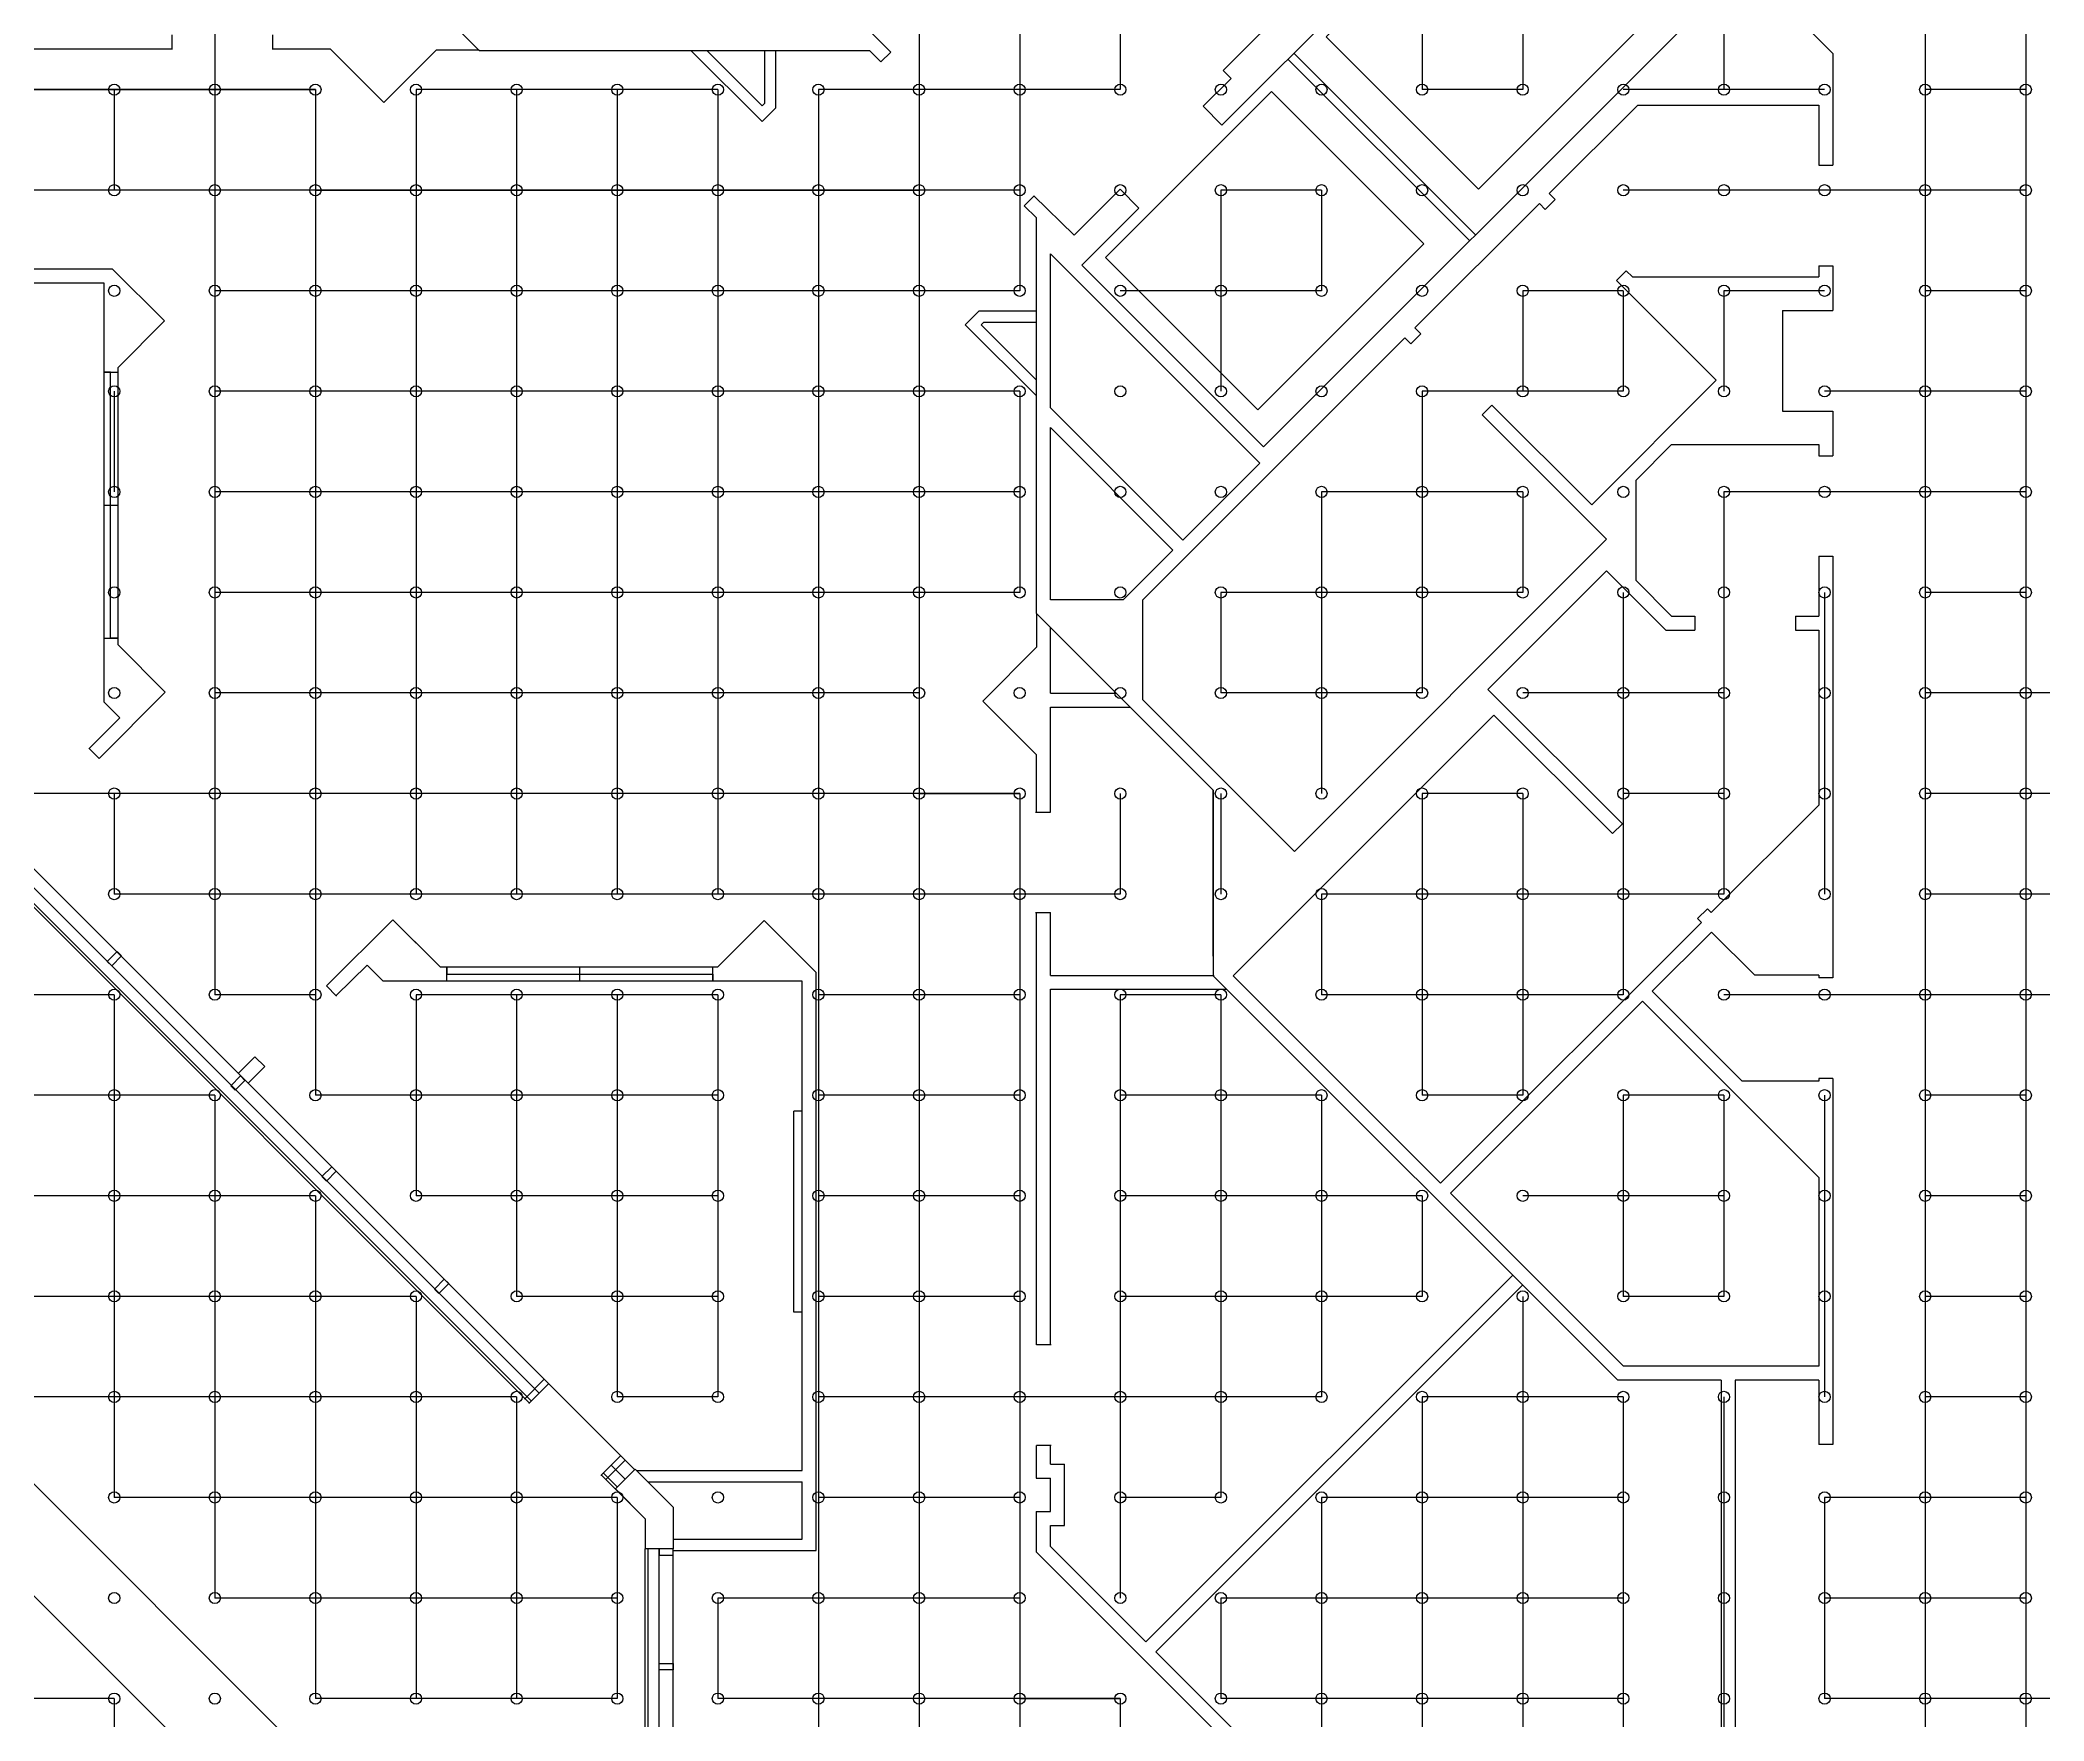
# Model space of a CAD drawing. Header units: inches. Extents: x 1102 to 3431, y 1202 to 3384.
# Drawn here: x 2229 to 2946, y 1988 to 2590 of the extents above; entities that cross this region are included whole.
import ezdxf

# ---------------------------------------------------------------- set-up
doc = ezdxf.new("R2010")
doc.units = ezdxf.units.IN
doc.header["$MEASUREMENT"] = 0
for name, color, linetype in [('E-B-CORE', 8, 'CONTINUOUS'), ('E-B-ELEV', 8, 'CONTINUOUS'), ('E-B-FURR', 6, 'CONTINUOUS'), ('E-B-GLAZ', 8, 'CONTINUOUS'), ('E-B-MULL', 8, 'CONTINUOUS'), ('E-B-SHEL', 2, 'CONTINUOUS')]:
    doc.layers.add(name, color=color, linetype=linetype)
doc.styles.add('ARCHITXT', font='simplex.shx')
doc.dimstyles.new('RGA1-8', dxfattribs={"dimscale": 96, "dimtxt": 0.0938, "dimasz": 0.125, "dimexe": 0.09375, "dimexo": 0.125, "dimgap": 0.0625, "dimtad": 1, "dimdec": 6, "dimrnd": 0.5, "dimzin": 3, "dimlunit": 4, "dimcen": 0.1875, "dimdle": 0.09375, "dimclrd": 256, "dimclre": 256, "dimadec": 0, "dimazin": 0, "dimtfac": 1, "dimtdec": 6, "dimtmove": 2, "dimatfit": 3, "dimtzin": 3, "dimarcsym": 0})

# ---------------------------------------------------------------- blocks, each defined once
blk = doc.blocks.new('*D18')
at = {"layer": 'E-B-FURR', "lineweight": -2, "transparency": 16777216}
for p, q in [((1923.91, 2335.91), (1874.35, 2286.35)), ((2286.33, 1874.51), (1874.51, 2286.33)), ((2335.91, 1923.91), (2286.35, 1874.35))]:
    blk.add_line(p, q, dxfattribs=at)
at = {"layer": 'E-B-FURR', "lineweight": -3, "transparency": 16777216}
for points in [[(1874.52, 2286.34), (1874.49, 2286.31), (1874.42, 2286.42)], [(2286.34, 1874.52), (2286.31, 1874.49), (2286.42, 1874.42)]]:
    blk.add_solid(points, dxfattribs=at)
at = {"layer": 'E-B-FURR', "color": 0, "lineweight": -3, "transparency": 16777216, "insert": (2080.54, 2080.54), "char_height": 0.0938, "attachment_point": 5, "rotation": 315, "style": 'ARCHITXT'}
blk.add_mtext('\\A1;48\'-6{\\H1x;\\S1/2;}"', dxfattribs=at)
blk = doc.blocks.new('*D19')
at = {"layer": 'E-B-FURR', "lineweight": -2, "transparency": 16777216}
for p, q in [((1963.91, 2335.93), (1919.82, 2291.85)), ((2291.82, 1919.98), (1919.98, 2291.82)), ((2335.93, 1963.91), (2291.85, 1919.82))]:
    blk.add_line(p, q, dxfattribs=at)
at = {"layer": 'E-B-FURR', "lineweight": -3, "transparency": 16777216}
for points in [[(1919.99, 2291.84), (1919.96, 2291.81), (1919.89, 2291.91)], [(2291.84, 1919.99), (2291.81, 1919.96), (2291.91, 1919.89)]]:
    blk.add_solid(points, dxfattribs=at)
at = {"layer": 'E-B-FURR', "color": 0, "lineweight": -3, "transparency": 16777216, "insert": (2105.98, 2105.98), "char_height": 0.0938, "attachment_point": 5, "rotation": 315, "style": 'ARCHITXT'}
blk.add_mtext('\\A1;43\'-10"', dxfattribs=at)

msp = doc.modelspace()

# ---------------------------------------------------------------- linework, layer by layer
at = {"layer": 'E-B-CORE'}
for p, q in [((2871, 2584.938288), (2780.938288, 2675)), ((2323.698731, 2649), (2386.616995, 2586)), ((2652.379649, 2559.309099), (2701.690901, 2608.620351)), ((2652.821591, 2578.842924), (2682.157076, 2608.178409)), ((2519.277723, 2600.13359), (2533.83777, 2585.459767)), ((2667.256154, 2444.077956), (2816.928352, 2593.750154)), ((2386.616995, 2586), (2526.279546, 2586)), ((2487.819573, 2560.544156), (2462.363729, 2586)), ((2487.819573, 2560.544156), (2462.363729, 2586)), ((2487.819573, 2566.20101), (2468.020583, 2586)), ((2488.769321, 2567.150758), (2488.769321, 2586)), ((2492.769321, 2565.493903), (2492.769321, 2586)), ((2526.279546, 2586), (2530.302236, 2581.924233)), ((2530.302236, 2581.924233), (2533.83777, 2585.459767)), ((2871, 2584.938288), (2871, 2544.947222)), ((2645.662135, 2566.026613), (2655.650018, 2576.014496)), ((2655.650018, 2576.014496), (2652.821591, 2578.842924)), ((2488.769321, 2567.150758), (2487.819573, 2566.20101)), ((2492.769321, 2565.493903), (2487.819573, 2560.544156)), ((2652.379649, 2559.309099), (2645.662135, 2566.026613)), ((2769.492424, 2534.761977), (2801.133514, 2566.403066)), ((2801.133514, 2566.403066), (2866, 2566.403066)), ((2866, 2566.403066), (2866, 2544.947222)), ((2866, 2544.947222), (2871, 2544.947222)), ((2581.602025, 2530.401792), (2585.137559, 2533.937326)), ((2599.523417, 2519.887896), (2585.066754, 2534.029718)), ((2599.523417, 2519.887896), (2615.96365, 2536.328128)), ((2605.975767, 2526.340245), (2615.96365, 2536.328128)), ((2622.681164, 2529.610614), (2615.96365, 2536.328128)), ((2622.681164, 2529.610614), (2615.96365, 2536.328128)), ((2721.409163, 2486.678716), (2765.95689, 2531.226443)), ((2768.07821, 2529.105122), (2765.95689, 2531.226443)), ((2768.07821, 2529.105122), (2771.613744, 2532.640656)), ((2771.613744, 2532.640656), (2769.492424, 2534.761977)), ((2586, 2526.122303), (2581.570355, 2530.455478)), ((2586, 2468.020583), (2586, 2526.122303)), ((2602.202331, 2509.13178), (2622.681164, 2529.610614)), ((2602.202331, 2509.13178), (2622.681164, 2529.610614)), ((2591, 2458.108717), (2591, 2513.257396)), ((2665.971312, 2438.291737), (2591, 2513.257396)), ((2667.256154, 2444.077956), (2602.202331, 2509.13178)), ((2793.534055, 2503.649278), (2797.069589, 2507.184812)), ((2829.223917, 2467.959415), (2793.534055, 2503.649278)), ((2799.307179, 2504.947222), (2797.069589, 2507.184812)), ((2799.307179, 2504.947222), (2866, 2504.947222)), ((2866, 2508.947222), (2871, 2508.947222)), ((2866, 2508.947222), (2866, 2504.947222)), ((2871, 2508.947222), (2871, 2492.947222)), ((2565.493903, 2492.769321), (2560.544156, 2487.819573)), ((2565.493903, 2492.769321), (2586, 2492.769321)), ((2567.150758, 2488.769321), (2566.20101, 2487.819573)), ((2567.150758, 2488.769321), (2586, 2488.769321)), ((2853, 2492.947222), (2853, 2456.947222)), ((2853, 2492.947222), (2871, 2492.947222)), ((2586, 2462.363729), (2560.544156, 2487.819573)), ((2586, 2462.363729), (2560.544156, 2487.819573)), ((2586, 2468.020583), (2566.20101, 2487.819573)), ((2586, 2384.5), (2586, 2483.72297)), ((2624.071068, 2389.34062), (2717.873629, 2483.143182)), ((2719.994949, 2481.021861), (2717.873629, 2483.143182)), ((2719.994949, 2481.021861), (2723.530483, 2484.557395)), ((2723.530483, 2484.557395), (2721.409163, 2486.678716)), ((2829.223917, 2467.959415), (2784.67619, 2423.411688)), ((2586, 2455.45279), (2586, 2462.363729)), ((2638.394146, 2410.714571), (2591, 2458.108717)), ((2745.450793, 2455.566017), (2748.986327, 2459.101551)), ((2789.998521, 2411.01829), (2745.450793, 2455.566017)), ((2784.67619, 2423.411688), (2748.986327, 2459.101551)), ((2853, 2456.947222), (2871, 2456.947222)), ((2871, 2456.947222), (2871, 2440.947222)), ((2586, 2384.5), (2586, 2448.381722)), ((2634.858613, 2407.179037), (2591, 2451.03765)), ((2591, 2389.34062), (2591, 2451.03765)), ((2638.394146, 2410.714571), (2665.971312, 2438.291737)), ((2813.282792, 2444.947222), (2800.55487, 2432.2193)), ((2813.282792, 2444.947222), (2866, 2444.947222)), ((2866, 2444.947222), (2866, 2440.947222)), ((2866, 2440.947222), (2871, 2440.947222)), ((2800.55487, 2396.2193), (2800.55487, 2432.2193)), ((2678.275649, 2299.295419), (2789.998521, 2411.01829)), ((2617.020196, 2389.34062), (2634.858613, 2407.179037)), ((2866, 2404.947222), (2871, 2404.947222)), ((2866, 2404.947222), (2866, 2383.491378)), ((2871, 2404.947222), (2871, 2254)), ((2747.572114, 2357.278175), (2789.998521, 2399.704581)), ((2811.211724, 2378.491378), (2789.998521, 2399.704581)), ((2813.282792, 2383.491378), (2800.55487, 2396.2193)), ((2617.020196, 2389.34062), (2591, 2389.34062)), ((2624.071068, 2353.5), (2624.071068, 2389.34062)), ((2649.284271, 2321.215729), (2586, 2384.5)), ((2813.282792, 2383.491378), (2821.641396, 2383.491378)), ((2821.641396, 2383.491378), (2821.641396, 2378.491378)), ((2857.641396, 2383.491378), (2857.641396, 2378.491378)), ((2857.641396, 2383.491378), (2866, 2383.491378)), ((2811.211724, 2378.491378), (2821.641396, 2378.491378)), ((2857.641396, 2378.491378), (2866, 2378.491378)), ((2866, 2378.491378), (2866, 2315.899928)), ((2678.275649, 2299.295419), (2624.071068, 2353.5)), ((2795.655375, 2309.194913), (2747.572114, 2357.278175)), ((2656.355339, 2254.747691), (2749.693434, 2348.085786)), ((2792.119841, 2305.65938), (2749.693434, 2348.085786)), ((2649.284271, 2261.818759), (2649.284271, 2321.215729)), ((2649.284271, 2321.215729), (2649.284271, 2254.747691)), ((2792.119841, 2305.65938), (2795.655375, 2309.194913)), ((2827.47518, 2277.375108), (2866, 2315.899928)), ((2730.601551, 2180.501479), (2823.939646, 2273.839574)), ((2822.525433, 2275.253788), (2826.060967, 2278.789322)), ((2823.939646, 2273.839574), (2822.525433, 2275.253788)), ((2827.47518, 2277.375108), (2826.060967, 2278.789322)), ((2806.372366, 2249.201227), (2827.58557, 2270.41443)), ((2827.58557, 2270.41443), (2843, 2255)), ((2794.031963, 2110), (2649.284271, 2254.747691)), ((2730.601551, 2180.501479), (2656.355339, 2254.747691)), ((2866, 2255), (2843, 2255)), ((2866, 2255), (2866, 2254)), ((2871, 2254), (2866, 2254)), ((2734.137085, 2176.965945), (2802.836832, 2245.665693)), ((2802.836832, 2245.665693), (2866, 2182.502525)), ((2806.372366, 2249.201227), (2838.573593, 2217)), ((2866, 2217), (2838.573593, 2217)), ((2866, 2218), (2866, 2217)), ((2871, 2218), (2866, 2218)), ((2871, 2218), (2871, 2087)), ((2866, 2182.502525), (2866, 2115)), ((2796.10303, 2115), (2734.137085, 2176.965945)), ((2831, 2110), (2794.031963, 2110)), ((2866, 2115), (2796.10303, 2115)), ((2831, 2110), (2831, 1954)), ((2836, 2110), (2836, 1959)), ((2866, 2110), (2836, 2110)), ((2866, 2110), (2866, 2087)), ((2871, 2087), (2866, 2087))]:
    msp.add_line(p, q, dxfattribs=at)
at = {"layer": 'E-B-ELEV'}
for p, q in [((2675.974615, 2582.904065), (2741.028439, 2517.850241)), ((2678.095935, 2585.025385), (2743.149759, 2519.971561))]:
    msp.add_line(p, q, dxfattribs=at)
for points in [[(2744.215624, 2536.355234), (2689.649131, 2590.921727), (2749.046101, 2650.318696), (2803.612593, 2595.752204)], [(2665.254105, 2457.393715), (2724.651074, 2516.790684), (2670.084582, 2571.357177), (2610.687612, 2511.960207)]]:
    msp.add_lwpolyline(points, close=True, dxfattribs=at)
at = {"layer": 'E-B-FURR', "color": 3}
for p, q in [((2292, 2608), (2292, 2572)), ((2544, 2608), (2544, 2572)), ((2580, 2608), (2580, 2572)), ((2616, 2608), (2616, 2572)), ((2724, 2608), (2724, 2572)), ((2760, 2608), (2760, 2572)), ((2832, 2608), (2832, 2572)), ((2904, 2608), (2904, 2572)), ((2940, 2608), (2940, 2572)), ((2256, 2572), (2220, 2572)), ((2256, 2572), (2256, 2536)), ((2292, 2572), (2256, 2572)), ((2292, 2572), (2292, 2536)), ((2328, 2572), (2292, 2572)), ((2328, 2572), (2328, 2536)), ((2364, 2572), (2364, 2536)), ((2400, 2572), (2364, 2572)), ((2400, 2572), (2400, 2536)), ((2436, 2572), (2400, 2572)), ((2436, 2572), (2436, 2536)), ((2472, 2572), (2436, 2572)), ((2472, 2572), (2472, 2536)), ((2508, 2572), (2508, 2536)), ((2544, 2572), (2508, 2572)), ((2544, 2572), (2544, 2536)), ((2580, 2572), (2544, 2572)), ((2580, 2572), (2580, 2536)), ((2616, 2572), (2580, 2572)), ((2760, 2572), (2724, 2572)), ((2832, 2572), (2796, 2572)), ((2868, 2572), (2832, 2572)), ((2904, 2572), (2904, 2536)), ((2940, 2572), (2904, 2572)), ((2940, 2572), (2940, 2536)), ((2256, 2536), (2220, 2536)), ((2292, 2536), (2256, 2536)), ((2292, 2536), (2292, 2500)), ((2328, 2536), (2292, 2536)), ((2328, 2536), (2328, 2500)), ((2364, 2536), (2328, 2536)), ((2364, 2536), (2364, 2500)), ((2400, 2536), (2364, 2536)), ((2400, 2536), (2400, 2500)), ((2436, 2536), (2400, 2536)), ((2436, 2536), (2436, 2500)), ((2472, 2536), (2436, 2536)), ((2472, 2536), (2472, 2500)), ((2508, 2536), (2472, 2536)), ((2508, 2536), (2508, 2500)), ((2544, 2536), (2508, 2536)), ((2544, 2536), (2544, 2500)), ((2580, 2536), (2544, 2536)), ((2580, 2536), (2580, 2500)), ((2652, 2536), (2652, 2500)), ((2688, 2536), (2652, 2536)), ((2688, 2536), (2688, 2500)), ((2832, 2536), (2796, 2536)), ((2868, 2536), (2832, 2536)), ((2904, 2536), (2868, 2536)), ((2904, 2536), (2904, 2500)), ((2940, 2536), (2904, 2536)), ((2940, 2536), (2940, 2500)), ((2292, 2500), (2292, 2464)), ((2328, 2500), (2292, 2500)), ((2328, 2500), (2328, 2464)), ((2364, 2500), (2328, 2500)), ((2364, 2500), (2364, 2464)), ((2400, 2500), (2364, 2500)), ((2400, 2500), (2400, 2464)), ((2436, 2500), (2400, 2500)), ((2436, 2500), (2436, 2464)), ((2472, 2500), (2436, 2500)), ((2472, 2500), (2472, 2464)), ((2508, 2500), (2472, 2500)), ((2508, 2500), (2508, 2464)), ((2544, 2500), (2508, 2500)), ((2544, 2500), (2544, 2464)), ((2580, 2500), (2544, 2500)), ((2652, 2500), (2616, 2500)), ((2652, 2500), (2652, 2464)), ((2688, 2500), (2652, 2500)), ((2760, 2500), (2760, 2464)), ((2796, 2500), (2760, 2500)), ((2796, 2500), (2796, 2464)), ((2832, 2500), (2832, 2464)), ((2868, 2500), (2832, 2500)), ((2904, 2500), (2904, 2464)), ((2940, 2500), (2904, 2500)), ((2940, 2500), (2940, 2464)), ((2256, 2464), (2256, 2428)), ((2292, 2464), (2292, 2428)), ((2328, 2464), (2292, 2464)), ((2328, 2464), (2328, 2428)), ((2364, 2464), (2328, 2464)), ((2364, 2464), (2364, 2428)), ((2400, 2464), (2364, 2464)), ((2400, 2464), (2400, 2428)), ((2436, 2464), (2400, 2464)), ((2436, 2464), (2436, 2428)), ((2472, 2464), (2436, 2464)), ((2472, 2464), (2472, 2428)), ((2508, 2464), (2472, 2464)), ((2508, 2464), (2508, 2428)), ((2544, 2464), (2508, 2464)), ((2544, 2464), (2544, 2428)), ((2580, 2464), (2544, 2464)), ((2580, 2464), (2580, 2428)), ((2724, 2464), (2724, 2428)), ((2760, 2464), (2724, 2464)), ((2796, 2464), (2760, 2464)), ((2904, 2464), (2868, 2464)), ((2904, 2464), (2904, 2428)), ((2940, 2464), (2904, 2464)), ((2940, 2464), (2940, 2428)), ((2292, 2428), (2292, 2392)), ((2328, 2428), (2292, 2428)), ((2328, 2428), (2328, 2392)), ((2364, 2428), (2328, 2428)), ((2364, 2428), (2364, 2392)), ((2400, 2428), (2364, 2428)), ((2400, 2428), (2400, 2392)), ((2436, 2428), (2400, 2428)), ((2436, 2428), (2436, 2392)), ((2472, 2428), (2436, 2428)), ((2472, 2428), (2472, 2392)), ((2508, 2428), (2472, 2428)), ((2508, 2428), (2508, 2392)), ((2544, 2428), (2508, 2428)), ((2544, 2428), (2544, 2392)), ((2580, 2428), (2544, 2428)), ((2580, 2428), (2580, 2392)), ((2688, 2428), (2688, 2392)), ((2724, 2428), (2688, 2428)), ((2724, 2428), (2724, 2392)), ((2760, 2428), (2724, 2428)), ((2760, 2428), (2760, 2392)), ((2832, 2428), (2832, 2392)), ((2868, 2428), (2832, 2428)), ((2904, 2428), (2868, 2428)), ((2904, 2428), (2904, 2392)), ((2940, 2428), (2904, 2428)), ((2940, 2428), (2940, 2392)), ((2292, 2392), (2292, 2356)), ((2328, 2392), (2292, 2392)), ((2328, 2392), (2328, 2356)), ((2364, 2392), (2328, 2392)), ((2364, 2392), (2364, 2356)), ((2400, 2392), (2364, 2392)), ((2400, 2392), (2400, 2356)), ((2436, 2392), (2400, 2392)), ((2436, 2392), (2436, 2356)), ((2472, 2392), (2436, 2392)), ((2472, 2392), (2472, 2356)), ((2508, 2392), (2472, 2392)), ((2508, 2392), (2508, 2356)), ((2544, 2392), (2508, 2392)), ((2544, 2392), (2544, 2356)), ((2580, 2392), (2544, 2392)), ((2652, 2392), (2652, 2356)), ((2688, 2392), (2652, 2392)), ((2688, 2392), (2688, 2356)), ((2724, 2392), (2688, 2392)), ((2724, 2392), (2724, 2356)), ((2760, 2392), (2724, 2392)), ((2796, 2392), (2796, 2356)), ((2832, 2392), (2832, 2356)), ((2868, 2392), (2868, 2356)), ((2904, 2392), (2904, 2356)), ((2940, 2392), (2904, 2392)), ((2940, 2392), (2940, 2356)), ((2292, 2356), (2292, 2320)), ((2328, 2356), (2292, 2356)), ((2328, 2356), (2328, 2320)), ((2364, 2356), (2328, 2356)), ((2364, 2356), (2364, 2320)), ((2400, 2356), (2364, 2356)), ((2400, 2356), (2400, 2320)), ((2436, 2356), (2400, 2356)), ((2436, 2356), (2436, 2320)), ((2472, 2356), (2436, 2356)), ((2472, 2356), (2472, 2320)), ((2508, 2356), (2472, 2356)), ((2508, 2356), (2508, 2320)), ((2544, 2356), (2508, 2356)), ((2544, 2356), (2544, 2320)), ((2688, 2356), (2652, 2356)), ((2688, 2356), (2688, 2320)), ((2724, 2356), (2688, 2356)), ((2796, 2356), (2760, 2356)), ((2796, 2356), (2796, 2320)), ((2832, 2356), (2796, 2356)), ((2832, 2356), (2832, 2320)), ((2868, 2356), (2868, 2320)), ((2904, 2356), (2904, 2320)), ((2940, 2356), (2904, 2356)), ((2940, 2356), (2940, 2320)), ((2976, 2356), (2940, 2356)), ((2256, 2320), (2220, 2320)), ((2256, 2320), (2256, 2284)), ((2292, 2320), (2256, 2320)), ((2292, 2320), (2292, 2284)), ((2328, 2320), (2292, 2320)), ((2328, 2320), (2328, 2284)), ((2364, 2320), (2328, 2320)), ((2364, 2320), (2364, 2284)), ((2400, 2320), (2364, 2320)), ((2400, 2320), (2400, 2284)), ((2436, 2320), (2400, 2320)), ((2436, 2320), (2436, 2284)), ((2472, 2320), (2436, 2320)), ((2472, 2320), (2472, 2284)), ((2508, 2320), (2472, 2320)), ((2508, 2320), (2508, 2284)), ((2544, 2320), (2508, 2320)), ((2544, 2320), (2544, 2284)), ((2580, 2320), (2544, 2320)), ((2580, 2320), (2580, 2284)), ((2616, 2320), (2616, 2284)), ((2652, 2320), (2652, 2284)), ((2724, 2320), (2724, 2284)), ((2760, 2320), (2724, 2320)), ((2760, 2320), (2760, 2284)), ((2796, 2320), (2796, 2284)), ((2832, 2320), (2796, 2320)), ((2832, 2320), (2832, 2284)), ((2868, 2320), (2868, 2284)), ((2904, 2320), (2904, 2284)), ((2940, 2320), (2904, 2320)), ((2940, 2320), (2940, 2284)), ((2976, 2320), (2940, 2320)), ((2292, 2284), (2256, 2284)), ((2292, 2284), (2292, 2248)), ((2328, 2284), (2292, 2284)), ((2328, 2284), (2328, 2248)), ((2364, 2284), (2328, 2284)), ((2400, 2284), (2364, 2284)), ((2436, 2284), (2400, 2284)), ((2472, 2284), (2436, 2284)), ((2508, 2284), (2472, 2284)), ((2508, 2284), (2508, 2248)), ((2544, 2284), (2508, 2284)), ((2544, 2284), (2544, 2248)), ((2580, 2284), (2544, 2284)), ((2580, 2284), (2580, 2248)), ((2616, 2284), (2580, 2284)), ((2688, 2284), (2688, 2248)), ((2724, 2284), (2688, 2284)), ((2724, 2284), (2724, 2248)), ((2760, 2284), (2724, 2284)), ((2760, 2284), (2760, 2248)), ((2796, 2284), (2760, 2284)), ((2796, 2284), (2796, 2248)), ((2832, 2284), (2796, 2284)), ((2904, 2284), (2904, 2248)), ((2940, 2284), (2904, 2284)), ((2940, 2284), (2940, 2248)), ((2976, 2284), (2940, 2284)), ((2256, 2248), (2220, 2248)), ((2256, 2248), (2256, 2212)), ((2328, 2248), (2292, 2248)), ((2328, 2248), (2328, 2212)), ((2364, 2248), (2364, 2212)), ((2400, 2248), (2364, 2248)), ((2400, 2248), (2400, 2212)), ((2436, 2248), (2400, 2248)), ((2436, 2248), (2436, 2212)), ((2472, 2248), (2436, 2248)), ((2472, 2248), (2472, 2212)), ((2508, 2248), (2508, 2212)), ((2544, 2248), (2508, 2248)), ((2544, 2248), (2544, 2212)), ((2580, 2248), (2544, 2248)), ((2580, 2248), (2580, 2212)), ((2616, 2248), (2616, 2212)), ((2652, 2248), (2616, 2248)), ((2652, 2248), (2652, 2212)), ((2724, 2248), (2688, 2248)), ((2724, 2248), (2724, 2212)), ((2760, 2248), (2724, 2248)), ((2760, 2248), (2760, 2212)), ((2796, 2248), (2760, 2248)), ((2868, 2248), (2832, 2248)), ((2904, 2248), (2868, 2248)), ((2904, 2248), (2904, 2212)), ((2940, 2248), (2904, 2248)), ((2940, 2248), (2940, 2212)), ((2976, 2248), (2940, 2248)), ((2256, 2212), (2220, 2212)), ((2256, 2212), (2256, 2176)), ((2292, 2212), (2256, 2212)), ((2292, 2212), (2292, 2176)), ((2364, 2212), (2328, 2212)), ((2364, 2212), (2364, 2176)), ((2400, 2212), (2364, 2212)), ((2400, 2212), (2400, 2176)), ((2436, 2212), (2400, 2212)), ((2436, 2212), (2436, 2176)), ((2472, 2212), (2436, 2212)), ((2472, 2212), (2472, 2176)), ((2508, 2212), (2508, 2176)), ((2544, 2212), (2508, 2212)), ((2544, 2212), (2544, 2176)), ((2580, 2212), (2544, 2212)), ((2580, 2212), (2580, 2176)), ((2616, 2212), (2616, 2176)), ((2652, 2212), (2616, 2212)), ((2652, 2212), (2652, 2176)), ((2688, 2212), (2652, 2212)), ((2688, 2212), (2688, 2176)), ((2760, 2212), (2724, 2212)), ((2796, 2212), (2796, 2176)), ((2832, 2212), (2796, 2212)), ((2832, 2212), (2832, 2176)), ((2868, 2212), (2868, 2176)), ((2904, 2212), (2904, 2176)), ((2940, 2212), (2904, 2212)), ((2940, 2212), (2940, 2176)), ((2256, 2176), (2220, 2176)), ((2256, 2176), (2256, 2140)), ((2292, 2176), (2256, 2176)), ((2292, 2176), (2292, 2140)), ((2328, 2176), (2292, 2176)), ((2328, 2176), (2328, 2140)), ((2400, 2176), (2364, 2176)), ((2400, 2176), (2400, 2140)), ((2436, 2176), (2400, 2176)), ((2436, 2176), (2436, 2140)), ((2472, 2176), (2436, 2176)), ((2472, 2176), (2472, 2140)), ((2508, 2176), (2508, 2140)), ((2544, 2176), (2508, 2176)), ((2544, 2176), (2544, 2140)), ((2580, 2176), (2544, 2176)), ((2580, 2176), (2580, 2140)), ((2616, 2176), (2616, 2140)), ((2652, 2176), (2616, 2176)), ((2652, 2176), (2652, 2140)), ((2688, 2176), (2652, 2176)), ((2688, 2176), (2688, 2140)), ((2724, 2176), (2688, 2176)), ((2724, 2176), (2724, 2140)), ((2796, 2176), (2760, 2176)), ((2796, 2176), (2796, 2140)), ((2832, 2176), (2796, 2176)), ((2832, 2176), (2832, 2140)), ((2868, 2176), (2868, 2140)), ((2904, 2176), (2904, 2140)), ((2940, 2176), (2904, 2176)), ((2940, 2176), (2940, 2140)), ((2256, 2140), (2220, 2140)), ((2256, 2140), (2256, 2104)), ((2292, 2140), (2256, 2140)), ((2292, 2140), (2292, 2104)), ((2328, 2140), (2292, 2140)), ((2328, 2140), (2328, 2104)), ((2364, 2140), (2328, 2140)), ((2364, 2140), (2364, 2104)), ((2436, 2140), (2400, 2140)), ((2436, 2140), (2436, 2104)), ((2472, 2140), (2436, 2140)), ((2472, 2140), (2472, 2104)), ((2508, 2140), (2508, 2104)), ((2544, 2140), (2508, 2140)), ((2544, 2140), (2544, 2104)), ((2580, 2140), (2544, 2140)), ((2580, 2140), (2580, 2104)), ((2616, 2140), (2616, 2104)), ((2652, 2140), (2616, 2140)), ((2652, 2140), (2652, 2104)), ((2688, 2140), (2652, 2140)), ((2688, 2140), (2688, 2104)), ((2724, 2140), (2688, 2140)), ((2760, 2140), (2760, 2104)), ((2832, 2140), (2796, 2140)), ((2868, 2140), (2868, 2104)), ((2904, 2140), (2904, 2104)), ((2940, 2140), (2904, 2140)), ((2940, 2140), (2940, 2104)), ((2256, 2104), (2220, 2104)), ((2256, 2104), (2256, 2068)), ((2292, 2104), (2256, 2104)), ((2292, 2104), (2292, 2068)), ((2328, 2104), (2292, 2104)), ((2328, 2104), (2328, 2068)), ((2364, 2104), (2328, 2104)), ((2364, 2104), (2364, 2068)), ((2400, 2104), (2364, 2104)), ((2400, 2104), (2400, 2068)), ((2472, 2104), (2436, 2104)), ((2508, 2104), (2508, 2068)), ((2544, 2104), (2508, 2104)), ((2544, 2104), (2544, 2068)), ((2580, 2104), (2544, 2104)), ((2580, 2104), (2580, 2068)), ((2616, 2104), (2580, 2104)), ((2616, 2104), (2616, 2068)), ((2652, 2104), (2616, 2104)), ((2652, 2104), (2652, 2068)), ((2688, 2104), (2652, 2104)), ((2724, 2104), (2724, 2068)), ((2760, 2104), (2724, 2104)), ((2760, 2104), (2760, 2068)), ((2796, 2104), (2760, 2104)), ((2796, 2104), (2796, 2068)), ((2832, 2104), (2832, 2068)), ((2904, 2104), (2904, 2068)), ((2940, 2104), (2904, 2104)), ((2940, 2104), (2940, 2068)), ((2292, 2068), (2256, 2068)), ((2292, 2068), (2292, 2032)), ((2328, 2068), (2292, 2068)), ((2328, 2068), (2328, 2032)), ((2364, 2068), (2328, 2068)), ((2364, 2068), (2364, 2032)), ((2400, 2068), (2364, 2068)), ((2400, 2068), (2400, 2032)), ((2436, 2068), (2400, 2068)), ((2436, 2068), (2436, 2032)), ((2508, 2068), (2508, 2032)), ((2544, 2068), (2508, 2068)), ((2544, 2068), (2544, 2032)), ((2580, 2068), (2544, 2068)), ((2580, 2068), (2580, 2032)), ((2616, 2068), (2616, 2032)), ((2652, 2068), (2616, 2068)), ((2688, 2068), (2688, 2032)), ((2724, 2068), (2688, 2068)), ((2724, 2068), (2724, 2032)), ((2760, 2068), (2724, 2068)), ((2760, 2068), (2760, 2032)), ((2796, 2068), (2760, 2068)), ((2796, 2068), (2796, 2032)), ((2832, 2068), (2832, 2032)), ((2868, 2068), (2868, 2032)), ((2904, 2068), (2868, 2068)), ((2904, 2068), (2904, 2032)), ((2940, 2068), (2904, 2068)), ((2940, 2068), (2940, 2032)), ((2328, 2032), (2292, 2032)), ((2328, 2032), (2328, 1996)), ((2364, 2032), (2328, 2032)), ((2364, 2032), (2364, 1996)), ((2400, 2032), (2364, 2032)), ((2400, 2032), (2400, 1996)), ((2436, 2032), (2400, 2032)), ((2436, 2032), (2436, 1996)), ((2472, 2032), (2472, 1996)), ((2508, 2032), (2472, 2032)), ((2508, 2032), (2508, 1996)), ((2544, 2032), (2508, 2032)), ((2544, 2032), (2544, 1996)), ((2580, 2032), (2544, 2032)), ((2580, 2032), (2580, 1996)), ((2652, 2032), (2652, 1996)), ((2688, 2032), (2652, 2032)), ((2688, 2032), (2688, 1996)), ((2724, 2032), (2688, 2032)), ((2724, 2032), (2724, 1996)), ((2760, 2032), (2724, 2032)), ((2760, 2032), (2760, 1996)), ((2796, 2032), (2760, 2032)), ((2796, 2032), (2796, 1996)), ((2832, 2032), (2832, 1996)), ((2868, 2032), (2868, 1996)), ((2904, 2032), (2868, 2032)), ((2904, 2032), (2904, 1996)), ((2940, 2032), (2904, 2032)), ((2940, 2032), (2940, 1996)), ((2256, 1996), (2220, 1996)), ((2256, 1996), (2256, 1960)), ((2364, 1996), (2328, 1996)), ((2400, 1996), (2364, 1996)), ((2436, 1996), (2400, 1996)), ((2508, 1996), (2472, 1996)), ((2508, 1996), (2508, 1960)), ((2544, 1996), (2508, 1996)), ((2544, 1996), (2544, 1960)), ((2580, 1996), (2544, 1996)), ((2580, 1996), (2580, 1960)), ((2616, 1996), (2580, 1996)), ((2616, 1996), (2616, 1960)), ((2688, 1996), (2652, 1996)), ((2688, 1996), (2688, 1960)), ((2724, 1996), (2688, 1996)), ((2724, 1996), (2724, 1960)), ((2760, 1996), (2724, 1996)), ((2760, 1996), (2760, 1960)), ((2796, 1996), (2760, 1996)), ((2796, 1996), (2796, 1960)), ((2832, 1996), (2832, 1960)), ((2904, 1996), (2868, 1996)), ((2904, 1996), (2904, 1960)), ((2940, 1996), (2904, 1996)), ((2940, 1996), (2940, 1960)), ((2976, 1996), (2940, 1996))]:
    msp.add_line(p, q, dxfattribs=at)
at = {"layer": 'E-B-FURR'}
for p, q in [((2276.76752, 2586.311177), (2276.76752, 2591.610173)), ((2312.76752, 2586.311177), (2312.76752, 2591.610173)), ((2150.978135, 2586.610173), (2276.76752, 2586.610173)), ((2312.76752, 2586.610173), (2333.282836, 2586.610173)), ((2333.282836, 2586.610173), (2352.503829, 2567.38918)), ((2352.501888, 2567.387238), (2371.191429, 2586.07678)), ((2386.540315, 2586.07678), (2371.191429, 2586.07678)), ((2048.388707, 2507.85155), (2255.310244, 2507.85155)), ((2076.96776, 2502.85155), (2252.246504, 2502.85155)), ((2252.246504, 2502.85155), (2252.246504, 2352.85155)), ((2255.310244, 2507.85155), (2273.981785, 2489.18001)), ((2257.246504, 2472.444729), (2273.981785, 2489.18001)), ((2257.246504, 2472.444729), (2257.246504, 2373.367991)), ((2077.382181, 2442.86306), (2442.172625, 2078.072616)), ((2586, 2384.5), (2586, 2372.378641)), ((2591, 2355.915623), (2591, 2379.5)), ((2257.246504, 2373.367991), (2274.210797, 2356.343101)), ((2566.755242, 2353.133884), (2586, 2372.378641)), ((2274.210797, 2356.343101), (2250.578833, 2332.591911)), ((2252.246504, 2352.85155), (2257.979356, 2347.118698)), ((2586, 2333.889126), (2566.755242, 2353.133884)), ((2591, 2355.915623), (2614.584377, 2355.915623)), ((2257.979356, 2347.118698), (2247.014707, 2336.098731)), ((2591, 2313.377693), (2591, 2350.915623)), ((2591, 2350.915623), (2619.584377, 2350.915623)), ((2246.893252, 2336.218233), (2250.578833, 2332.591911)), ((2586, 2313.377693), (2586, 2333.889126)), ((2585.701004, 2313.377693), (2591, 2313.377693)), ((2355.711105, 2274.842794), (2331.959915, 2251.210829)), ((2372.735995, 2257.8785), (2355.711105, 2274.842794)), ((2370.860127, 2259.747691), (2355.711105, 2274.842794)), ((2471.812733, 2257.8785), (2488.548014, 2274.613781)), ((2507.219554, 2255.94224), (2488.548014, 2274.613781)), ((2585.701004, 2277.377693), (2591, 2277.377693)), ((2586, 2122.60703), (2586, 2277.377693)), ((2591, 2254.915623), (2591, 2277.377693)), ((2346.486702, 2258.611352), (2335.466735, 2247.646703)), ((2352.219554, 2252.8785), (2346.486702, 2258.611352)), ((2502.219554, 2252.8785), (2352.219554, 2252.8785)), ((2471.812733, 2257.8785), (2372.735995, 2257.8785)), ((2502.219554, 2077.599756), (2502.219554, 2252.8785)), ((2507.219554, 2049.020703), (2507.219554, 2255.94224)), ((2591, 2254.915623), (2649.59179, 2254.915623)), ((2335.586236, 2247.525249), (2331.959915, 2251.210829)), ((2591, 2122.60703), (2591, 2249.915623)), ((2591, 2249.915623), (2654.11634, 2249.915623)), ((2306.280852, 2225.733088), (2300.323455, 2219.745635)), ((2306.280852, 2225.733088), (2309.842618, 2222.239652)), ((2303.892902, 2216.314031), (2300.407674, 2219.856212)), ((2309.842618, 2222.239652), (2303.851142, 2216.217948)), ((2499.219554, 2134.336772), (2499.219554, 2206.336772)), ((2502.219554, 2206.336772), (2499.219554, 2206.336772)), ((2625.167142, 2016.311118), (2756.443994, 2147.587969)), ((2628.702676, 2012.775584), (2759.979528, 2144.052435)), ((2502.219554, 2134.336772), (2499.219554, 2134.336772)), ((2591.208115, 2122.60703), (2586, 2122.60703)), ((2586, 2074.968358), (2586, 2086.60703)), ((2591.208115, 2086.60703), (2586, 2086.60703)), ((2591, 2079.968358), (2591, 2086.60703)), ((2591, 2079.968358), (2596, 2079.968358)), ((2596, 2057.968358), (2596, 2079.968358)), ((2442.94259, 2077.599756), (2502.219554, 2077.599756)), ((2446.939894, 2073.599756), (2502.219554, 2073.599756)), ((2502.219554, 2053.020703), (2502.219554, 2073.599756)), ((2585.881379, 2074.968358), (2591, 2074.968358)), ((2591, 2062.968358), (2591, 2074.968358)), ((2585.881379, 2062.968358), (2591, 2062.968358)), ((2586, 2048.417751), (2586, 2062.968358)), ((2591, 2050.488819), (2591, 2057.968358)), ((2591, 2057.968358), (2596, 2057.968358)), ((2456, 2053.020703), (2502.219554, 2053.020703)), ((2456, 2049.020703), (2507.219554, 2049.020703)), ((2456, 1598), (2456, 2047.364008)), ((2728.407192, 1906), (2586, 2048.407192)), ((2625.167142, 2016.311118), (2591, 2050.47826)), ((2730.47826, 1911), (2628.702676, 2012.775584))]:
    msp.add_line(p, q, dxfattribs=at)
at = {"layer": 'E-B-FURR', "color": 1}
for p, q in [((2220, 2572), (2256, 2572)), ((2256, 2572), (2292, 2572)), ((2292, 2572), (2328, 2572)), ((2328, 2572), (2328, 2536)), ((2328, 2536), (2364, 2536)), ((2364, 2536), (2400, 2536)), ((2400, 2536), (2436, 2536)), ((2436, 2536), (2472, 2536)), ((2472, 2536), (2508, 2536)), ((2508, 2536), (2544, 2536)), ((2544, 2536), (2544, 2500)), ((2544, 2500), (2544, 2464)), ((2544, 2464), (2544, 2428)), ((2544, 2428), (2544, 2392)), ((2544, 2392), (2544, 2356)), ((2544, 2356), (2544, 2320)), ((2544, 2320), (2580, 2320)), ((2580, 2320), (2580, 2284)), ((2580, 2284), (2580, 2248)), ((2580, 2248), (2580, 2212)), ((2580, 2212), (2580, 2176)), ((2580, 2176), (2580, 2140)), ((2580, 2140), (2580, 2104)), ((2580, 2104), (2580, 2068)), ((2580, 2068), (2580, 2032)), ((2580, 2032), (2580, 1996)), ((2580, 1996), (2616, 1996)), ((2616, 1996), (2616, 1960))]:
    msp.add_line(p, q, dxfattribs=at)
at = {"layer": 'E-B-FURR'}
for centre in [(2256, 2572), (2292, 2572), (2328, 2572), (2364, 2572), (2400, 2572), (2436, 2572), (2472, 2572), (2508, 2572), (2544, 2572), (2580, 2572), (2616, 2572), (2652, 2572), (2688, 2572), (2724, 2572), (2760, 2572), (2796, 2572), (2832, 2572), (2868, 2572), (2904, 2572), (2940, 2572), (2256, 2536), (2292, 2536), (2328, 2536), (2364, 2536), (2400, 2536), (2436, 2536), (2472, 2536), (2508, 2536), (2544, 2536), (2580, 2536), (2616, 2536), (2652, 2536), (2688, 2536), (2724, 2536), (2760, 2536), (2796, 2536), (2832, 2536), (2868, 2536), (2904, 2536), (2940, 2536), (2256, 2500), (2292, 2500), (2328, 2500), (2364, 2500), (2400, 2500), (2436, 2500), (2472, 2500), (2508, 2500), (2544, 2500), (2580, 2500), (2616, 2500), (2652, 2500), (2688, 2500), (2724, 2500), (2760, 2500), (2796, 2500), (2832, 2500), (2868, 2500), (2904, 2500), (2940, 2500), (2256, 2464), (2292, 2464), (2328, 2464), (2364, 2464), (2400, 2464), (2436, 2464), (2472, 2464), (2508, 2464), (2544, 2464), (2580, 2464), (2616, 2464), (2652, 2464), (2688, 2464), (2724, 2464), (2760, 2464), (2796, 2464), (2832, 2464), (2868, 2464), (2904, 2464), (2940, 2464), (2256, 2428), (2292, 2428), (2328, 2428), (2364, 2428), (2400, 2428), (2436, 2428), (2472, 2428), (2508, 2428), (2544, 2428), (2580, 2428), (2616, 2428), (2652, 2428), (2688, 2428), (2724, 2428), (2760, 2428), (2796, 2428), (2832, 2428), (2868, 2428), (2904, 2428), (2940, 2428), (2256, 2392), (2292, 2392), (2328, 2392), (2364, 2392), (2400, 2392), (2436, 2392), (2472, 2392), (2508, 2392), (2544, 2392), (2580, 2392), (2616, 2392), (2652, 2392), (2688, 2392), (2724, 2392), (2760, 2392), (2796, 2392), (2832, 2392), (2868, 2392), (2904, 2392), (2940, 2392), (2256, 2356), (2292, 2356), (2328, 2356), (2364, 2356), (2400, 2356), (2436, 2356), (2472, 2356), (2508, 2356), (2544, 2356), (2580, 2356), (2616, 2356), (2652, 2356), (2688, 2356), (2724, 2356), (2760, 2356), (2796, 2356), (2832, 2356), (2868, 2356), (2904, 2356), (2940, 2356), (2256, 2320), (2292, 2320), (2328, 2320), (2364, 2320), (2400, 2320), (2436, 2320), (2472, 2320), (2508, 2320), (2544, 2320), (2580, 2320), (2616, 2320), (2652, 2320), (2688, 2320), (2724, 2320), (2760, 2320), (2796, 2320), (2832, 2320), (2868, 2320), (2904, 2320), (2940, 2320), (2256, 2284), (2292, 2284), (2328, 2284), (2364, 2284), (2400, 2284), (2436, 2284), (2472, 2284), (2508, 2284), (2544, 2284), (2580, 2284), (2616, 2284), (2652, 2284), (2688, 2284), (2724, 2284), (2760, 2284), (2796, 2284), (2832, 2284), (2868, 2284), (2904, 2284), (2940, 2284), (2256, 2248), (2292, 2248), (2328, 2248), (2364, 2248), (2400, 2248), (2436, 2248), (2472, 2248), (2508, 2248), (2544, 2248), (2580, 2248), (2616, 2248), (2652, 2248), (2688, 2248), (2724, 2248), (2760, 2248), (2796, 2248), (2832, 2248), (2868, 2248), (2904, 2248), (2940, 2248), (2256, 2212), (2292, 2212), (2328, 2212), (2364, 2212), (2400, 2212), (2436, 2212), (2472, 2212), (2508, 2212), (2544, 2212), (2580, 2212), (2616, 2212), (2652, 2212), (2688, 2212), (2724, 2212), (2760, 2212), (2796, 2212), (2832, 2212), (2868, 2212), (2904, 2212), (2940, 2212), (2256, 2176), (2292, 2176), (2328, 2176), (2364, 2176), (2400, 2176), (2436, 2176), (2472, 2176), (2508, 2176), (2544, 2176), (2580, 2176), (2616, 2176), (2652, 2176), (2688, 2176), (2724, 2176), (2760, 2176), (2796, 2176), (2832, 2176), (2868, 2176), (2904, 2176), (2940, 2176), (2256, 2140), (2292, 2140), (2328, 2140), (2364, 2140), (2400, 2140), (2436, 2140), (2472, 2140), (2508, 2140), (2544, 2140), (2580, 2140), (2616, 2140), (2652, 2140), (2688, 2140), (2724, 2140), (2760, 2140), (2796, 2140), (2832, 2140), (2868, 2140), (2904, 2140), (2940, 2140), (2256, 2104), (2292, 2104), (2328, 2104), (2364, 2104), (2400, 2104), (2436, 2104), (2472, 2104), (2508, 2104), (2544, 2104), (2580, 2104), (2616, 2104), (2652, 2104), (2688, 2104), (2724, 2104), (2760, 2104), (2796, 2104), (2832, 2104), (2868, 2104), (2904, 2104), (2940, 2104), (2256, 2068), (2292, 2068), (2328, 2068), (2364, 2068), (2400, 2068), (2436, 2068), (2472, 2068), (2508, 2068), (2544, 2068), (2580, 2068), (2616, 2068), (2652, 2068), (2688, 2068), (2724, 2068), (2760, 2068), (2796, 2068), (2832, 2068), (2868, 2068), (2904, 2068), (2940, 2068), (2256, 2032), (2292, 2032), (2328, 2032), (2364, 2032), (2400, 2032), (2436, 2032), (2472, 2032), (2508, 2032), (2544, 2032), (2580, 2032), (2616, 2032), (2652, 2032), (2688, 2032), (2724, 2032), (2760, 2032), (2796, 2032), (2832, 2032), (2868, 2032), (2904, 2032), (2940, 2032), (2256, 1996), (2292, 1996), (2328, 1996), (2364, 1996), (2400, 1996), (2436, 1996), (2472, 1996), (2508, 1996), (2544, 1996), (2580, 1996), (2616, 1996), (2652, 1996), (2688, 1996), (2724, 1996), (2760, 1996), (2796, 1996), (2832, 1996), (2868, 1996), (2904, 1996), (2940, 1996)]:
    msp.add_circle(centre, 2, dxfattribs=at)
at = {"layer": 'E-B-GLAZ'}
for p, q in [((2252.246504, 2423.253782), (2257.246504, 2423.253782)), ((2404.632028, 2101.728362), (2100.814994, 2405.545396)), ((2405.340042, 2102.434561), (2101.521533, 2406.25307)), ((2408.172101, 2105.259357), (2104.347691, 2409.083766)), ((2422.621785, 2252.8785), (2422.621785, 2257.8785)), ((2409.868703, 2110.376538), (2402.749318, 2103.245721)), ((2411.45974, 2108.785501), (2404.334195, 2101.660843)), ((2437.243711, 2083.00153), (2430.178316, 2075.924789)), ((2438.834701, 2081.41054), (2431.763193, 2074.339912)), ((2438.83921, 2074.592248), (2433.862591, 2079.568866)), ((2446, 2060.36039), (2430.322518, 2076.037871)), ((2436.023267, 2071.751336), (2431.030533, 2076.74407)), ((2446, 1598), (2446, 2049.635537)), ((2447, 1598), (2447, 2049.635537)), ((2451, 1598), (2451, 2049.635537))]:
    msp.add_line(p, q, dxfattribs=at)
for points in [[(2252.319341, 2375.672632), (2257.319341, 2375.672632), (2254.680694, 2375.672632), (2254.680694, 2470.834931), (2252.319341, 2470.834931), (2257.319341, 2470.834931)], [(2375.040636, 2252.951337), (2375.040636, 2257.951337), (2375.040636, 2255.31269), (2470.202935, 2255.31269), (2470.202935, 2252.951337), (2470.202935, 2257.951337)]]:
    msp.add_lwpolyline(points, dxfattribs=at)
at = {"layer": 'E-B-MULL'}
for points in [[(2255.101828, 2258.334897), (2258.637362, 2261.870431), (2257.046372, 2263.461422), (2253.510838, 2259.925888)], [(2297.668089, 2215.386985), (2301.203623, 2218.922519), (2302.794613, 2217.331529), (2299.259079, 2213.795995)], [(2330.309671, 2182.859845), (2333.845205, 2186.395379), (2335.436196, 2184.804389), (2331.900662, 2181.268855)], [(2370.562701, 2142.606816), (2374.098235, 2146.14235), (2375.689225, 2144.55136), (2372.153691, 2141.015826)], [(2451, 2047.364008), (2456, 2047.364008), (2456, 2049.614008), (2451, 2049.614008)], [(2451, 2008.581092), (2456, 2008.581092), (2456, 2006.331092), (2451, 2006.331092)]]:
    msp.add_lwpolyline(points, close=True, dxfattribs=at)
at = {"layer": 'E-B-SHEL'}
for p, q in [((2336, 1924), (1924, 2336)), ((2336.021672, 1964), (1964, 2336.021672)), ((2442.37915, 2078.163576), (2435.319281, 2071.041108)), ((2442.37915, 2078.163576), (2456, 2064.533537)), ((2435.339282, 2071.061286), (2446, 2060.393377)), ((2446, 2060.393377), (2446, 2049.635537)), ((2456, 2064.533537), (2456, 2049.635537)), ((2456, 2049.635537), (2446, 2049.635537))]:
    msp.add_line(p, q, dxfattribs=at)

# ---------------------------------------------------------------- dimensions: what is measured, and where the dimension line sits
at = {"layer": 'E-B-FURR', "lineweight": -3}
for p1, p2, distance, picture, middle in [((2336, 1924), (1924, 2336), 70.1204524627, '*D18', (2080.5389277897, 2080.5389277897)), ((2336.021672, 1964), (1964, 2336.021672), 62.3814503268, '*D19', (2105.9841637561, 2105.9841637561))]:
    dim = msp.add_aligned_dim(p1=p1, p2=p2, distance=distance, dimstyle='RGA1-8', override={"dimscale": 1}, dxfattribs=at)
    dim.commit()
    dim.dimension.update_dxf_attribs({"geometry": picture, "text_midpoint": middle})

doc.saveas('drawing.dxf')
